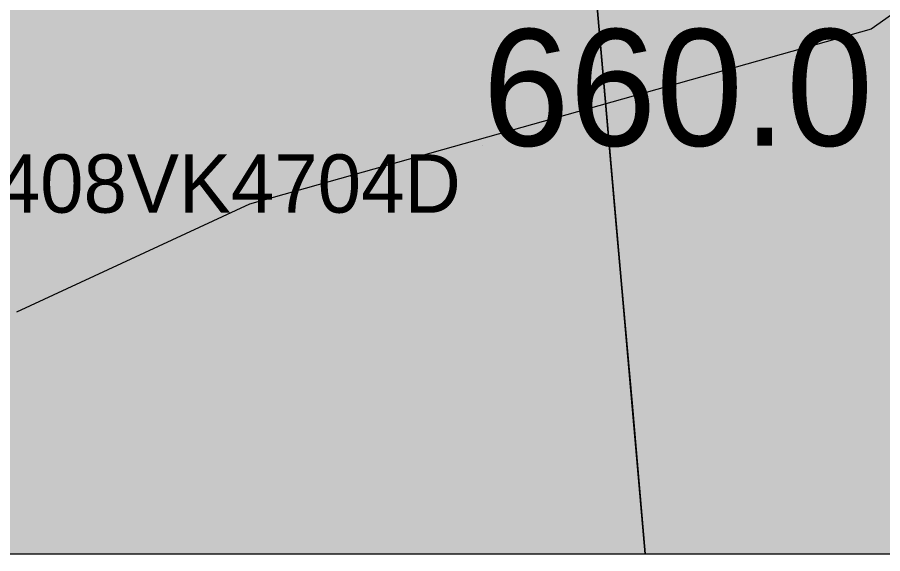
# Model space of a CAD drawing. Header units: metres. Extents: x -6 to 1255, y -2 to 532.
# Drawn here: x 854.25 to 869.09, y 0 to 9.2 of the extents above; entities that cross this region are included whole.
import ezdxf

# ---------------------------------------------------------------- set-up
doc = ezdxf.new("R2010")
doc.units = ezdxf.units.M
doc.header["$MEASUREMENT"] = 0
for name, color, linetype, lineweight, true_color in [('TPX_BUILDINGS', 7, 'CONTINUOUS', 0, 0x000000), ('TPX_BUILDINGS_HATCH', 7, 'CONTINUOUS', 0, 0xf0f0f0), ('TPX_CADASTRES', 7, 'CONTINUOUS', 0, 0x646464), ('TPX_CADASTRES_TEXT', 7, 'CONTINUOUS', 0, 0x000000), ('TPX_FRAME_PROJECT', 7, 'CONTINUOUS', 0, 0x000000), ('TPX_RELIEF_CONTOUR_LINES', 7, 'CONTINUOUS', 0, 0x969696), ('TPX_RELIEF_CONTOUR_LINES_TEXT', 7, 'CONTINUOUS', 0, 0x000000)]:
    doc.layers.add(name, color=color, linetype=linetype, lineweight=lineweight, true_color=true_color)

msp = doc.modelspace()

# ---------------------------------------------------------------- hatches: boundary and pattern name
at = {"layer": 'TPX_BUILDINGS_HATCH'}
msp.add_hatch(color=256, dxfattribs=at).paths.add_polyline_path([(849.419, 2.869), (848.359, 2.894), (848.668, 0), (865.019, 0), (864.793, 2.584), (864.715, 3.473), (864.524, 5.644), (864.15, 9.904), (863.877, 13.023), (850.037, 13.034), (849.661, 13.035), (849.588, 9.954), (849.564, 8.953), (849.434, 3.504), (849.419, 2.869)])
h = msp.add_hatch(color=256, dxfattribs=at)
h.paths.add_polyline_path([(888.627, 13.023), (863.877, 13.023), (864.15, 9.904), (864.524, 5.644), (864.715, 3.473), (864.793, 2.584), (865.019, 0), (920.544, 0), (920.39, 1.965), (922.62, 2.135), (922.812, 0), (933.247, 0), (932.557, 6.843), (932.495, 7.744), (932.467, 8.153), (932.307, 10.793), (931.09, 10.855), (888.627, 13.023)])
h.paths.add_polyline_path([(911.19, 5.125), (913.31, 4.985), (913.52, 1.685), (911.41, 1.555), (911.19, 5.125)], flags=16)

# ---------------------------------------------------------------- linework, layer by layer
at = {"layer": 'TPX_BUILDINGS', "elevation": 0.042}
for points in [[(849.419, 2.869), (848.359, 2.894), (848.668, 0), (865.019, 0), (864.793, 2.584), (864.715, 3.473), (864.524, 5.644), (864.15, 9.904), (863.877, 13.023), (850.037, 13.034), (849.661, 13.035), (849.588, 9.954), (849.564, 8.953), (849.434, 3.504)], [(888.627, 13.023), (863.877, 13.023), (864.15, 9.904), (864.524, 5.644), (864.715, 3.473), (864.793, 2.584), (865.019, 0), (920.544, 0), (920.39, 1.965), (922.62, 2.135), (922.812, 0), (933.247, 0), (932.557, 6.843), (932.495, 7.744), (932.467, 8.153), (932.307, 10.793), (931.09, 10.855)]]:
    msp.add_lwpolyline(points, close=True, dxfattribs=at)
at = {"layer": 'TPX_CADASTRES', "elevation": 0.024}
for points in [[(849.419, 2.869), (848.359, 2.894), (848.668, 0), (865.019, 0), (863.877, 13.024), (850.037, 13.034), (849.661, 13.035), (849.564, 8.953)], [(888.627, 13.024), (863.877, 13.024), (865.019, 0), (933.247, 0), (932.557, 6.843), (932.467, 8.153), (932.307, 10.793)]]:
    msp.add_lwpolyline(points, close=True, dxfattribs=at)
at = {"layer": 'TPX_FRAME_PROJECT', "elevation": 0}
msp.add_lwpolyline([(0, 0), (1250.887, 0), (1250.887, 529.644), (0, 529.644)], close=True, dxfattribs=at)
at = {"layer": 'TPX_RELIEF_CONTOUR_LINES', "elevation": 0.045}
for points in [[(873.822, 46.968), (874.888, 44.97), (876.989, 42.971), (877.442, 40.972), (876.308, 34.977), (877.176, 32.978), (874.222, 28.981), (870.226, 21.653), (868.228, 19.788), (866.23, 18.987), (865.48, 16.989), (865.829, 14.99), (871.024, 12.991), (871.724, 10.993), (868.894, 8.994), (858.237, 5.996), (854.24, 4.14)], [(862.233, 6.995), (862.233, 6.995)]]:
    msp.add_lwpolyline(points, dxfattribs=at)

# ---------------------------------------------------------------- texts
at = {"layer": 'TPX_CADASTRES_TEXT'}
msp.add_text('0646408VK4704D', height=1, dxfattribs=at).set_placement((850.927, 5.847, 0.024))
at = {"layer": 'TPX_RELIEF_CONTOUR_LINES_TEXT'}
msp.add_text('660.0', height=2, dxfattribs=at).set_placement((862.233, 6.995, 0.045))

doc.saveas('drawing.dxf')
